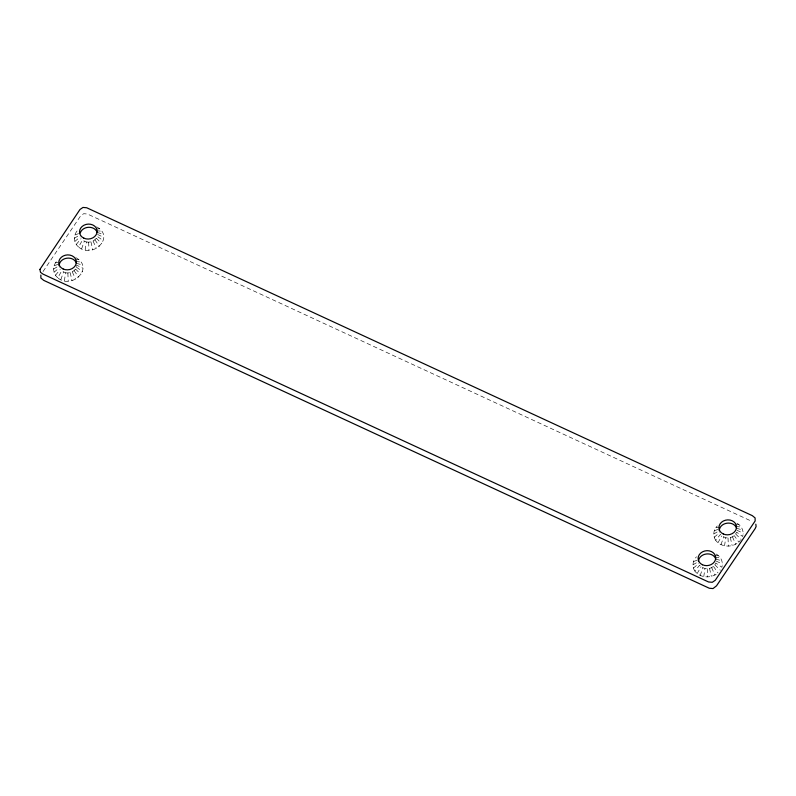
<?xml version="1.0" encoding="UTF-8"?>
<svg xmlns="http://www.w3.org/2000/svg" width="796" height="796" viewBox="0 0 796 796"><rect width="100%" height="100%" fill="white"/><g stroke="black" fill="none" stroke-linecap="round" stroke-linejoin="round"><path stroke-width="0.6" stroke-dasharray="3.98 2.98" d="M64.386 280.829L65.59 272.789L61.65 270.968L57.8 277.784C71.272 290.112 95.122 267.914 75.739 257.605M85.172 250.024L86.376 241.994L82.436 240.163L78.585 246.979C92.057 259.307 115.908 237.109 96.525 226.8M703.763 576.622L704.957 568.583L701.017 566.762L699.624 565.25L694.848 571.05C699.833 577.866 710.48 578.682 717.007 573.667M724.549 545.817L725.743 537.778L721.803 535.957L720.41 534.454L715.634 540.245C720.619 547.061 731.265 547.887 737.793 542.862M57.8 277.784C52.138 273.436 52.456 264.461 57.919 260.093M78.585 246.979C72.924 242.641 73.242 233.656 78.704 229.298M65.59 272.789C70.486 273.834 76.535 270.64 76.744 265.257L83.043 268.222M694.848 571.05C691.823 566.662 692.61 560.364 696.5 556.772M715.634 540.245C712.609 535.857 713.395 529.559 717.286 525.967M716.121 554.026C720.868 556.384 723.504 562.165 721.882 567.259L715.793 562.991C714.281 567.299 709.266 569.419 704.957 568.583M736.907 523.221C741.653 525.579 744.29 531.36 742.668 536.464L736.579 532.186C735.066 536.494 730.051 538.613 725.743 537.778M60.844 279.685L63.471 272.103M81.63 248.879L84.257 241.307M700.211 575.468L702.838 567.896M720.997 544.663L723.624 537.091M86.376 241.994C90.684 242.82 95.699 240.71 97.212 236.392L103.301 240.671M697.167 573.568L701.017 566.762M717.952 542.763L721.803 535.957M43.004 271.585L80.734 215.736L83.719 213.706L87.441 214.024L751.882 521.37M76.257 244.452L81.043 238.661M55.471 275.257L60.257 269.466M740.389 540.404L738.817 542.175L734.28 535.599M74.804 241.477L80.177 236.88M54.019 272.282L59.392 267.685M714.181 537.27L719.544 532.673M693.396 568.075L698.759 563.478M74.326 238.253L79.889 234.949M53.541 269.058L59.103 265.755M713.694 534.046L719.256 530.743M692.908 564.852L698.47 561.548M74.854 235.009L80.207 233.009M54.068 265.814L59.421 263.814M714.221 530.793L719.574 528.803M693.435 561.598L698.788 559.608M55.561 262.75L57.939 262.372M715.713 527.738L719.276 527.161M96.127 229.109L99.57 228.701M75.341 259.904L78.784 259.506M735.494 524.892L738.937 524.494M714.708 555.698L718.151 555.29M96.376 230.75L101.898 231.218M75.59 261.546L81.102 262.023M735.743 526.534L741.265 527.012M714.957 557.339L720.48 557.817M97.241 232.522L103.351 234.193M76.456 263.327L82.555 264.998M736.608 528.315L742.718 529.987M715.823 559.12L721.932 560.792M736.897 530.245L743.195 533.211M97.53 234.452L103.828 237.417M716.111 561.051L722.41 564.016M76.426 267.197L82.515 271.476M735.693 534.017L741.175 539.519M714.908 564.822L720.39 570.324M96.316 238.223L101.808 243.725M75.53 269.028L81.023 274.53M713.495 566.404L718.032 572.981M94.913 239.815L99.44 246.382M74.118 270.62L78.655 277.187M732.439 536.842L735.743 544.245M711.654 567.648L714.957 575.05M93.072 241.049L96.376 248.461M72.287 271.854L75.59 279.257M730.31 537.648L732.181 545.598M709.525 568.453L711.395 576.404M90.943 241.865L92.814 249.805M70.157 272.66L72.028 280.61M728.022 537.967L728.36 546.136M707.236 568.772L707.574 576.941M88.654 242.183L88.993 250.342M67.869 272.978L68.207 281.147"/><path stroke-width="1.19" d="M59.103 265.755C59.461 257.048 73.65 255.148 76.456 263.327M698.47 561.548C698.838 552.842 713.017 550.932 715.823 559.12M719.256 530.743C719.624 522.037 733.803 520.126 736.608 528.315M40.855 275.038L40.895 278.063L43.73 280.371L709.296 588.244L713.017 588.562L716.509 585.846L755.115 528.643L756.101 526.574L755.842 524.206M80.207 233.009C82.615 225.785 94.634 225.149 97.241 232.522M39.9 269.426L40.506 272.312L42.994 274.103L708.559 581.976L712.281 582.294L715.266 580.264L755.145 520.962L755.106 517.937L752.27 515.629L86.704 207.756L82.983 207.438L79.998 209.467L39.9 269.426M702.47 564.762A8.836 7.463 -6.7 0 0 715.743 557.906A8.836 7.463 -6.7 0 0 702.56 551.807A8.836 7.463 -6.7 0 0 702.47 564.762M723.256 533.957A8.836 7.463 -6.7 0 0 736.529 527.111A8.836 7.463 -6.7 0 0 723.345 521.012A8.836 7.463 -6.7 0 0 723.256 533.957M63.103 268.968A8.836 7.463 -6.7 0 0 76.376 262.123A8.836 7.463 -6.7 0 0 63.192 256.023A8.836 7.463 -6.7 0 0 63.103 268.968M83.888 238.173A8.836 7.463 -6.7 0 0 97.162 231.318A8.836 7.463 -6.7 0 0 83.978 225.218A8.836 7.463 -6.7 0 0 83.888 238.173"/></g></svg>
